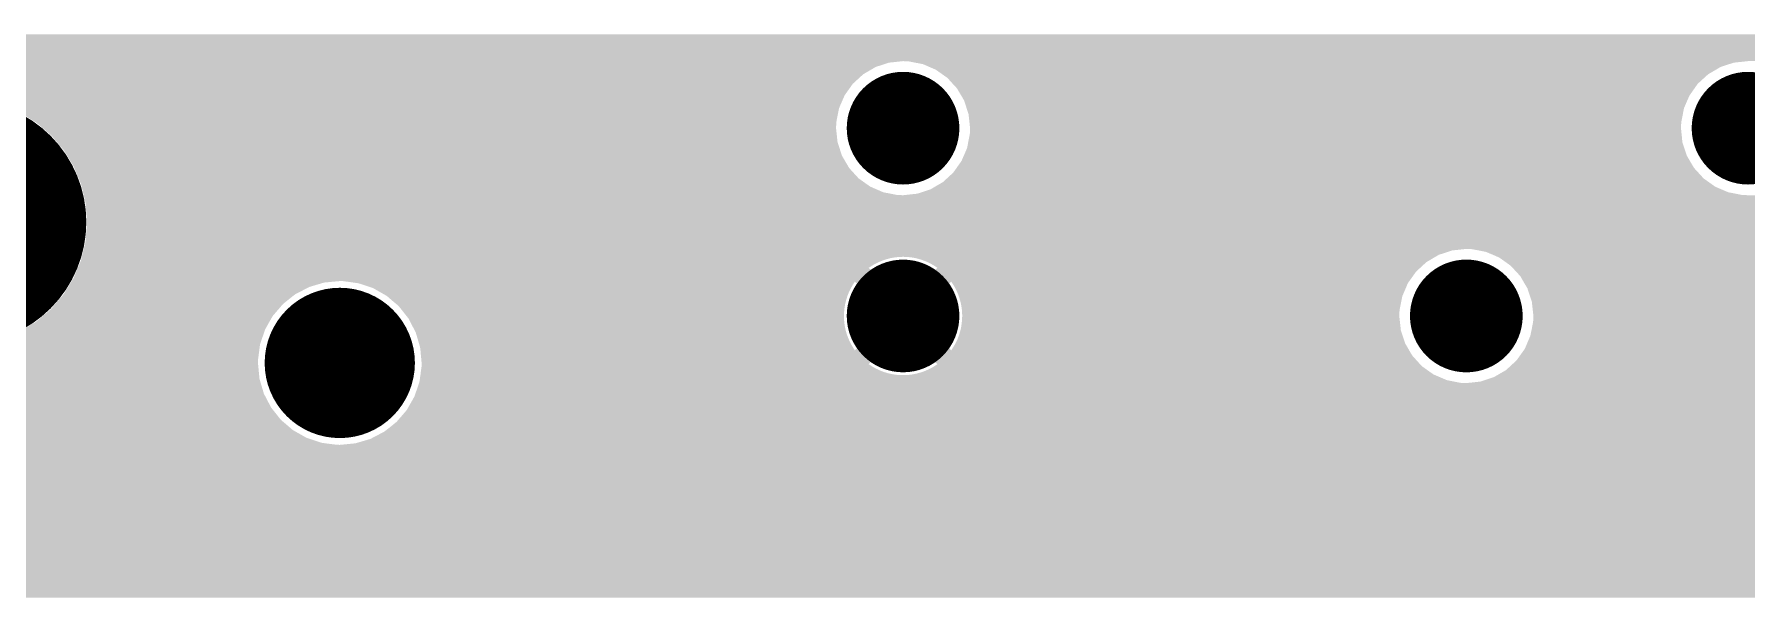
# Model space of a CAD drawing. Extents: x 295 to 953, y 10 to 290.
# Drawn here: x 699.68 to 718.79, y 137.12 to 143.41 of the extents above; entities that cross this region are included whole.
import ezdxf

# ---------------------------------------------------------------- set-up
doc = ezdxf.new("R2010")
doc.units = 0
doc.header["$LTSCALE"] = 5
doc.header["$MEASUREMENT"] = 0
doc.layers.get('0').update_dxf_attribs({"linetype": 'CONTINUOUS', "lineweight": 25})

msp = doc.modelspace()

# ---------------------------------------------------------------- linework, layer by layer
for points, const_width in [([(709.064, 142.358, 1), (709.692, 142.358, 1)], 0.629), ([(718.494, 142.358, 1), (719.122, 142.358, 1)], 0.629), ([(698.22, 141.31, 1), (699.582, 141.31, 1)], 1.362), ([(709.064, 140.263, 1), (709.692, 140.263, 1)], 0.629), ([(715.35, 140.263, 1), (715.979, 140.263, 1)], 0.629), ([(702.672, 139.739, 1), (703.511, 139.739, 1)], 0.838)]:
    msp.add_lwpolyline(points, format="xyb", close=True, dxfattribs=dict(const_width=const_width))
for points in [[(648.085, 143.309), (648.085, 143.406), (765.433, 143.309), (765.433, 143.406)], [(690.217, 143.291), (689.995, 143.309), (765.433, 143.291), (765.433, 143.309)], [(690.425, 143.24), (690.217, 143.291), (765.433, 143.24), (765.433, 143.291)], [(690.622, 143.157), (690.425, 143.24), (765.433, 143.157), (765.433, 143.24)], [(690.705, 143.106), (690.622, 143.157), (765.433, 143.106), (765.433, 143.157)], [(690.732, 143.089), (690.705, 143.106), (709.221, 143.089), (709.378, 143.106)], [(690.804, 143.045), (690.732, 143.089), (709.085, 143.045), (709.221, 143.089)], [(690.81, 143.04), (690.804, 143.045), (709.071, 143.04), (709.085, 143.045)], [(690.903, 142.96), (690.81, 143.04), (708.934, 142.96), (709.071, 143.04)], [(709.444, 143.103), (709.378, 143.106), (718.78, 143.103), (718.808, 143.106)], [(709.514, 143.089), (709.444, 143.103), (718.651, 143.089), (718.78, 143.103)], [(709.599, 143.073), (709.514, 143.089), (718.6, 143.073), (718.651, 143.089)], [(709.675, 143.04), (709.599, 143.073), (718.5, 143.04), (718.6, 143.073)], [(709.744, 143.01), (709.675, 143.04), (718.45, 143.01), (718.5, 143.04)], [(709.815, 142.96), (709.744, 143.01), (718.364, 142.96), (718.45, 143.01)], [(690.967, 142.905), (690.903, 142.96), (708.874, 142.905), (708.934, 142.96)], [(691.011, 142.853), (690.967, 142.905), (708.817, 142.853), (708.874, 142.905)], [(691.105, 142.742), (691.011, 142.853), (708.738, 142.742), (708.817, 142.853)], [(709.873, 142.919), (709.815, 142.96), (718.319, 142.919), (718.364, 142.96)], [(709.933, 142.853), (709.873, 142.919), (718.247, 142.853), (718.319, 142.919)], [(709.98, 142.802), (709.933, 142.853), (718.211, 142.802), (718.247, 142.853)], [(710.026, 142.724), (709.98, 142.802), (718.156, 142.724), (718.211, 142.802)], [(691.116, 142.724), (691.105, 142.742), (708.726, 142.724), (708.738, 142.742)], [(691.143, 142.681), (691.116, 142.724), (708.707, 142.681), (708.726, 142.724)], [(699.123, 142.663), (698.901, 142.681), (708.699, 142.663), (708.707, 142.681)], [(699.331, 142.612), (699.123, 142.663), (708.677, 142.612), (708.699, 142.663)], [(699.408, 142.579), (699.331, 142.612), (708.663, 142.579), (708.677, 142.612)], [(710.06, 142.666), (710.026, 142.724), (718.13, 142.666), (718.156, 142.724)], [(710.088, 142.579), (710.06, 142.666), (718.093, 142.579), (718.13, 142.666)], [(699.528, 142.529), (699.408, 142.579), (708.653, 142.529), (708.663, 142.579)], [(699.697, 142.424), (699.528, 142.529), (708.633, 142.424), (708.653, 142.529)], [(699.71, 142.416), (699.697, 142.424), (708.633, 142.416), (708.633, 142.424)], [(699.778, 142.358), (699.71, 142.416), (708.63, 142.358), (708.633, 142.416)], [(710.109, 142.515), (710.088, 142.579), (718.081, 142.515), (718.093, 142.579)], [(710.119, 142.424), (710.109, 142.515), (718.063, 142.424), (718.081, 142.515)], [(710.126, 142.358), (710.119, 142.424), (718.06, 142.358), (718.063, 142.424)], [(699.873, 142.276), (699.778, 142.358), (708.639, 142.276), (708.63, 142.358)], [(699.937, 142.201), (699.873, 142.276), (708.647, 142.201), (708.639, 142.276)], [(700.011, 142.113), (699.937, 142.201), (708.676, 142.113), (708.647, 142.201)], [(710.093, 142.137), (710.105, 142.201), (718.097, 142.137), (718.076, 142.201)], [(710.105, 142.201), (710.123, 142.292), (718.076, 142.201), (718.067, 142.292)], [(710.123, 142.292), (710.126, 142.358), (718.067, 142.292), (718.06, 142.358)], [(700.049, 142.051), (700.011, 142.113), (708.696, 142.051), (708.676, 142.113)], [(700.123, 141.93), (700.049, 142.051), (708.767, 141.93), (708.696, 142.051)], [(710.03, 141.992), (710.056, 142.051), (718.16, 141.992), (718.126, 142.051)], [(710.056, 142.051), (710.093, 142.137), (718.126, 142.051), (718.097, 142.137)], [(700.129, 141.914), (700.123, 141.93), (708.776, 141.914), (708.767, 141.93)], [(700.178, 141.797), (700.129, 141.914), (708.883, 141.797), (708.776, 141.914)], [(709.867, 141.797), (709.939, 141.863), (718.313, 141.797), (718.253, 141.863)], [(709.939, 141.863), (709.975, 141.914), (718.253, 141.863), (718.206, 141.914)], [(709.975, 141.914), (710.03, 141.992), (718.206, 141.914), (718.16, 141.992)], [(700.204, 141.732), (700.178, 141.797), (708.975, 141.732), (708.883, 141.797)], [(700.211, 141.706), (700.204, 141.732), (709.012, 141.706), (708.975, 141.732)], [(700.226, 141.643), (700.211, 141.706), (709.157, 141.643), (709.012, 141.706)], [(700.233, 141.613), (700.226, 141.643), (709.312, 141.613), (709.157, 141.643)], [(709.405, 141.613), (709.535, 141.627), (718.742, 141.613), (718.672, 141.627)], [(709.535, 141.627), (709.586, 141.643), (718.672, 141.627), (718.587, 141.643)], [(709.586, 141.643), (709.686, 141.676), (718.587, 141.643), (718.511, 141.676)], [(709.686, 141.676), (709.736, 141.706), (718.511, 141.676), (718.441, 141.706)], [(709.736, 141.706), (709.822, 141.756), (718.441, 141.706), (718.371, 141.756)], [(709.822, 141.756), (709.867, 141.797), (718.371, 141.756), (718.313, 141.797)], [(700.234, 141.61), (700.233, 141.613), (709.378, 141.61), (709.312, 141.613)], [(700.254, 141.524), (700.234, 141.61), (765.433, 141.524), (765.433, 141.61)], [(700.271, 141.31), (700.254, 141.524), (765.433, 141.31), (765.433, 141.524)], [(709.378, 141.61), (709.405, 141.613), (718.808, 141.61), (718.742, 141.613)], [(700.253, 141.088), (700.271, 141.31), (765.433, 141.088), (765.433, 141.31)], [(700.234, 141.011), (700.253, 141.088), (765.433, 141.011), (765.433, 141.088)], [(700.186, 140.842), (700.195, 140.863), (709.062, 140.842), (709.104, 140.863)], [(700.195, 140.863), (700.202, 140.88), (709.104, 140.863), (709.146, 140.88)], [(700.202, 140.881), (700.206, 140.896), (709.148, 140.881), (709.192, 140.896)], [(700.202, 140.88), (700.202, 140.881), (709.146, 140.88), (709.148, 140.881)], [(700.206, 140.896), (700.209, 140.908), (709.192, 140.896), (709.238, 140.908)], [(700.209, 140.908), (700.211, 140.916), (709.238, 140.908), (709.284, 140.916)], [(700.211, 140.916), (700.212, 140.921), (709.284, 140.916), (709.331, 140.921)], [(700.212, 140.923), (700.218, 140.945), (715.32, 140.923), (715.357, 140.945)], [(700.212, 140.921), (700.212, 140.923), (709.331, 140.921), (709.378, 140.923)], [(700.218, 140.945), (700.23, 140.994), (715.357, 140.945), (715.507, 140.994)], [(700.23, 140.994), (700.234, 141.011), (715.507, 140.994), (715.665, 141.011)], [(709.411, 140.922), (709.378, 140.923), (715.318, 140.922), (715.32, 140.923)], [(709.458, 140.918), (709.411, 140.922), (715.311, 140.918), (715.318, 140.922)], [(709.504, 140.911), (709.458, 140.918), (715.299, 140.911), (715.311, 140.918)], [(709.55, 140.9), (709.504, 140.911), (715.281, 140.9), (715.299, 140.911)], [(709.595, 140.886), (709.55, 140.9), (715.257, 140.886), (715.281, 140.9)], [(709.639, 140.869), (709.595, 140.886), (715.228, 140.869), (715.257, 140.886)], [(709.648, 140.865), (709.639, 140.869), (715.221, 140.865), (715.228, 140.869)], [(709.681, 140.849), (709.648, 140.865), (715.203, 140.849), (715.221, 140.865)], [(715.73, 141.008), (715.665, 141.011), (725.067, 141.008), (725.094, 141.011)], [(715.801, 140.994), (715.73, 141.008), (724.937, 140.994), (725.067, 141.008)], [(715.886, 140.977), (715.801, 140.994), (724.886, 140.977), (724.937, 140.994)], [(715.962, 140.945), (715.886, 140.977), (724.787, 140.945), (724.886, 140.977)], [(716.031, 140.915), (715.962, 140.945), (724.736, 140.915), (724.787, 140.945)], [(716.102, 140.865), (716.031, 140.915), (724.65, 140.865), (724.736, 140.915)], [(716.16, 140.823), (716.102, 140.865), (724.605, 140.823), (724.65, 140.865)], [(700.1, 140.652), (700.118, 140.681), (715.029, 140.652), (715.049, 140.681)], [(700.118, 140.681), (700.119, 140.683), (709.114, 140.681), (709.112, 140.683)], [(700.119, 140.683), (700.168, 140.8), (709.112, 140.683), (708.995, 140.8)], [(700.168, 140.8), (700.176, 140.818), (708.995, 140.8), (709.022, 140.818)], [(700.176, 140.818), (700.186, 140.842), (709.022, 140.818), (709.062, 140.842)], [(709.114, 140.681), (709.144, 140.698), (709.642, 140.681), (709.612, 140.698)], [(709.144, 140.698), (709.15, 140.701), (709.612, 140.698), (709.607, 140.701)], [(709.15, 140.701), (709.18, 140.716), (709.607, 140.701), (709.575, 140.716)], [(709.18, 140.716), (709.187, 140.718), (709.575, 140.716), (709.57, 140.718)], [(709.187, 140.718), (709.218, 140.731), (709.57, 140.718), (709.537, 140.731)], [(709.218, 140.731), (709.225, 140.733), (709.537, 140.731), (709.532, 140.733)], [(709.225, 140.733), (709.257, 140.742), (709.532, 140.733), (709.498, 140.742)], [(709.257, 140.742), (709.265, 140.744), (709.498, 140.742), (709.493, 140.744)], [(709.265, 140.744), (709.297, 140.75), (709.493, 140.744), (709.458, 140.75)], [(709.297, 140.75), (709.305, 140.751), (709.458, 140.75), (709.453, 140.751)], [(709.305, 140.751), (709.337, 140.755), (709.453, 140.751), (709.417, 140.755)], [(709.337, 140.755), (709.349, 140.756), (709.417, 140.755), (709.412, 140.756)], [(709.349, 140.756), (709.378, 140.757), (709.412, 140.756), (709.378, 140.757)], [(709.642, 140.681), (709.719, 140.758), (715.049, 140.681), (715.104, 140.758)], [(709.722, 140.826), (709.681, 140.849), (715.178, 140.826), (715.203, 140.849)], [(709.719, 140.758), (709.761, 140.8), (715.104, 140.758), (715.15, 140.8)], [(709.761, 140.8), (709.722, 140.826), (715.15, 140.8), (715.178, 140.826)], [(716.22, 140.758), (716.16, 140.823), (724.534, 140.758), (724.605, 140.823)], [(716.267, 140.707), (716.22, 140.758), (724.497, 140.707), (724.534, 140.758)], [(716.312, 140.629), (716.267, 140.707), (724.442, 140.629), (724.497, 140.707)], [(699.917, 140.397), (700.006, 140.501), (702.458, 140.397), (702.589, 140.501)], [(700.006, 140.501), (700.009, 140.505), (702.589, 140.501), (702.595, 140.505)], [(700.009, 140.505), (700.059, 140.586), (702.595, 140.505), (702.75, 140.586)], [(700.059, 140.586), (700.09, 140.636), (702.75, 140.586), (702.918, 140.636)], [(700.09, 140.636), (700.1, 140.652), (702.918, 140.636), (703.092, 140.652)], [(703.169, 140.646), (703.126, 140.652), (715.024, 140.646), (715.029, 140.652)], [(703.299, 140.628), (703.169, 140.646), (708.829, 140.628), (708.841, 140.646)], [(703.364, 140.607), (703.299, 140.628), (708.815, 140.607), (708.829, 140.628)], [(703.465, 140.573), (703.364, 140.607), (708.796, 140.573), (708.815, 140.607)], [(703.477, 140.566), (703.465, 140.573), (708.792, 140.566), (708.796, 140.573)], [(703.552, 140.523), (703.477, 140.566), (708.772, 140.523), (708.792, 140.566)], [(703.617, 140.486), (703.552, 140.523), (708.757, 140.486), (708.772, 140.523)], [(703.625, 140.479), (703.617, 140.486), (708.755, 140.479), (708.757, 140.486)], [(703.677, 140.434), (703.625, 140.479), (708.741, 140.434), (708.755, 140.479)], [(708.96, 140.527), (708.841, 140.646), (709.796, 140.527), (709.915, 140.646)], [(708.928, 140.466), (708.94, 140.491), (709.829, 140.466), (709.816, 140.491)], [(708.94, 140.491), (708.946, 140.503), (709.816, 140.491), (709.81, 140.503)], [(708.946, 140.503), (708.96, 140.527), (709.81, 140.503), (709.796, 140.527)], [(709.926, 140.631), (709.915, 140.646), (715.014, 140.631), (715.024, 140.646)], [(709.927, 140.629), (709.926, 140.631), (715.012, 140.629), (715.014, 140.631)], [(709.951, 140.591), (709.927, 140.629), (714.996, 140.591), (715.012, 140.629)], [(709.973, 140.549), (709.951, 140.591), (714.978, 140.549), (714.996, 140.591)], [(709.992, 140.506), (709.973, 140.549), (714.96, 140.506), (714.978, 140.549)], [(710, 140.484), (709.992, 140.506), (714.95, 140.484), (714.96, 140.506)], [(710.007, 140.462), (710, 140.484), (714.946, 140.462), (714.95, 140.484)], [(716.347, 140.57), (716.312, 140.629), (724.417, 140.57), (724.442, 140.629)], [(716.375, 140.484), (716.347, 140.57), (724.38, 140.484), (724.417, 140.57)], [(716.396, 140.42), (716.375, 140.484), (724.367, 140.42), (724.38, 140.484)], [(699.779, 140.264), (699.867, 140.338), (702.344, 140.264), (702.408, 140.338)], [(699.867, 140.338), (699.917, 140.397), (702.408, 140.338), (702.458, 140.397)], [(703.731, 140.389), (703.677, 140.434), (708.73, 140.389), (708.741, 140.434)], [(703.75, 140.372), (703.731, 140.389), (708.728, 140.372), (708.73, 140.389)], [(703.774, 140.342), (703.75, 140.372), (708.723, 140.342), (708.728, 140.372)], [(703.811, 140.295), (703.774, 140.342), (708.719, 140.295), (708.723, 140.342)], [(703.848, 140.248), (703.811, 140.295), (708.718, 140.248), (708.719, 140.295)], [(708.884, 140.269), (708.885, 140.297), (709.873, 140.269), (709.871, 140.297)], [(708.885, 140.297), (708.886, 140.31), (709.871, 140.297), (709.87, 140.31)], [(708.886, 140.31), (708.889, 140.337), (709.87, 140.31), (709.867, 140.337)], [(708.889, 140.337), (708.892, 140.35), (709.867, 140.337), (709.865, 140.35)], [(708.892, 140.35), (708.897, 140.377), (709.865, 140.35), (709.859, 140.377)], [(708.897, 140.377), (708.901, 140.39), (709.859, 140.377), (709.856, 140.39)], [(708.901, 140.39), (708.908, 140.416), (709.856, 140.39), (709.848, 140.416)], [(708.908, 140.416), (708.913, 140.429), (709.848, 140.416), (709.844, 140.429)], [(708.913, 140.429), (708.922, 140.454), (709.844, 140.429), (709.833, 140.454)], [(708.922, 140.454), (708.928, 140.466), (709.833, 140.454), (709.829, 140.466)], [(710.02, 140.417), (710.007, 140.462), (714.937, 140.417), (714.946, 140.462)], [(710.029, 140.371), (710.02, 140.417), (714.928, 140.371), (714.937, 140.417)], [(710.035, 140.328), (710.029, 140.371), (714.919, 140.328), (714.928, 140.371)], [(710.035, 140.324), (710.035, 140.328), (714.919, 140.324), (714.919, 140.328)], [(710.038, 140.277), (710.035, 140.324), (714.917, 140.277), (714.919, 140.324)], [(716.406, 140.328), (716.396, 140.42), (724.349, 140.328), (724.367, 140.42)], [(716.413, 140.263), (716.406, 140.328), (724.346, 140.263), (724.349, 140.328)], [(699.52, 140.088), (699.56, 140.112), (702.25, 140.088), (702.258, 140.112)], [(699.56, 140.112), (699.703, 140.2), (702.258, 140.112), (702.307, 140.2)], [(699.703, 140.2), (699.779, 140.264), (702.307, 140.2), (702.344, 140.264)], [(703.858, 140.236), (703.848, 140.248), (708.719, 140.236), (708.718, 140.248)], [(703.876, 140.201), (703.858, 140.236), (708.721, 140.201), (708.719, 140.236)], [(703.9, 140.155), (703.876, 140.201), (708.727, 140.155), (708.721, 140.201)], [(703.924, 140.108), (703.9, 140.155), (708.736, 140.108), (708.727, 140.155)], [(703.939, 140.08), (703.924, 140.108), (708.744, 140.08), (708.736, 140.108)], [(708.884, 140.256), (708.884, 140.269), (709.872, 140.256), (709.873, 140.269)], [(708.885, 140.228), (708.884, 140.256), (709.871, 140.228), (709.872, 140.256)], [(708.886, 140.215), (708.885, 140.228), (709.87, 140.215), (709.871, 140.228)], [(708.89, 140.188), (708.886, 140.215), (709.867, 140.188), (709.87, 140.215)], [(708.891, 140.175), (708.89, 140.188), (709.864, 140.175), (709.867, 140.188)], [(708.897, 140.148), (708.891, 140.175), (709.859, 140.148), (709.864, 140.175)], [(708.9, 140.135), (708.897, 140.148), (709.856, 140.135), (709.859, 140.148)], [(708.908, 140.109), (708.9, 140.135), (709.848, 140.109), (709.856, 140.135)], [(708.912, 140.096), (708.908, 140.109), (709.843, 140.096), (709.848, 140.109)], [(708.923, 140.071), (708.912, 140.096), (709.834, 140.071), (709.843, 140.096)], [(710.015, 140.091), (710.019, 140.105), (714.938, 140.091), (714.933, 140.105)], [(710.019, 140.105), (710.026, 140.137), (714.933, 140.105), (714.93, 140.137)], [(710.026, 140.137), (710.033, 140.183), (714.93, 140.137), (714.925, 140.183)], [(710.033, 140.183), (710.037, 140.23), (714.925, 140.183), (714.92, 140.23)], [(710.037, 140.23), (710.038, 140.263), (714.92, 140.23), (714.916, 140.263)], [(710.038, 140.263), (710.038, 140.277), (714.916, 140.263), (714.917, 140.277)], [(716.379, 140.042), (716.392, 140.105), (724.384, 140.042), (724.363, 140.105)], [(716.392, 140.105), (716.41, 140.197), (724.363, 140.105), (724.353, 140.197)], [(716.41, 140.197), (716.413, 140.263), (724.353, 140.197), (724.346, 140.263)], [(669.698, 139.849), (669.591, 139.94), (702.189, 139.849), (702.201, 139.94)], [(698.901, 139.94), (698.984, 139.946), (702.201, 139.94), (702.202, 139.946)], [(698.984, 139.946), (699.114, 139.957), (702.202, 139.946), (702.205, 139.957)], [(699.114, 139.957), (699.322, 140.006), (702.205, 139.957), (702.222, 140.006)], [(699.322, 140.006), (699.52, 140.088), (702.222, 140.006), (702.25, 140.088)], [(703.944, 140.063), (703.939, 140.08), (708.749, 140.063), (708.744, 140.08)], [(703.957, 140.019), (703.944, 140.063), (708.765, 140.019), (708.749, 140.063)], [(703.97, 139.976), (703.957, 140.019), (708.784, 139.976), (708.765, 140.019)], [(703.982, 139.934), (703.97, 139.976), (708.806, 139.934), (708.784, 139.976)], [(703.988, 139.913), (703.982, 139.934), (708.819, 139.913), (708.806, 139.934)], [(703.99, 139.894), (703.988, 139.913), (708.83, 139.894), (708.819, 139.913)], [(708.841, 139.879), (708.96, 139.998), (709.915, 139.879), (709.796, 139.998)], [(708.928, 140.059), (708.923, 140.071), (709.828, 140.059), (709.834, 140.071)], [(708.94, 140.034), (708.928, 140.059), (709.817, 140.034), (709.828, 140.059)], [(708.946, 140.022), (708.94, 140.034), (709.81, 140.022), (709.817, 140.034)], [(708.96, 139.999), (708.946, 140.022), (709.796, 139.999), (709.81, 140.022)], [(708.96, 139.998), (708.96, 139.999), (709.796, 139.998), (709.796, 139.999)], [(709.915, 139.879), (709.941, 139.919), (715.027, 139.879), (715.004, 139.919)], [(709.941, 139.919), (709.962, 139.955), (715.004, 139.919), (714.983, 139.955)], [(709.962, 139.955), (709.964, 139.96), (714.983, 139.955), (714.981, 139.96)], [(709.964, 139.96), (709.985, 140.002), (714.981, 139.96), (714.967, 140.002)], [(709.985, 140.002), (710.002, 140.046), (714.967, 140.002), (714.953, 140.046)], [(710.002, 140.046), (710.015, 140.091), (714.953, 140.046), (714.938, 140.091)], [(716.317, 139.896), (716.342, 139.955), (724.447, 139.896), (724.412, 139.955)], [(716.342, 139.955), (716.379, 140.042), (724.412, 139.955), (724.384, 140.042)], [(669.758, 139.773), (669.698, 139.849), (702.179, 139.773), (702.189, 139.849)], [(669.785, 139.739), (669.758, 139.773), (702.178, 139.739), (702.179, 139.773)], [(669.806, 139.712), (669.785, 139.739), (702.181, 139.712), (702.178, 139.739)], [(703.992, 139.879), (703.99, 139.894), (708.841, 139.879), (708.83, 139.894)], [(703.995, 139.844), (703.992, 139.879), (715.047, 139.844), (715.027, 139.879)], [(704.005, 139.739), (703.995, 139.844), (709.008, 139.739), (709.114, 139.844)], [(704.005, 139.725), (704.005, 139.739), (708.995, 139.725), (709.008, 139.739)], [(704.005, 139.704), (704.005, 139.725), (709.026, 139.704), (708.995, 139.725)], [(709.144, 139.827), (709.114, 139.844), (709.613, 139.827), (709.642, 139.844)], [(709.149, 139.824), (709.144, 139.827), (709.606, 139.824), (709.613, 139.827)], [(709.181, 139.809), (709.149, 139.824), (709.576, 139.809), (709.606, 139.824)], [(709.186, 139.807), (709.181, 139.809), (709.569, 139.807), (709.576, 139.809)], [(709.219, 139.795), (709.186, 139.807), (709.538, 139.795), (709.569, 139.807)], [(709.224, 139.793), (709.219, 139.795), (709.531, 139.793), (709.538, 139.795)], [(709.258, 139.783), (709.224, 139.793), (709.499, 139.783), (709.531, 139.793)], [(709.264, 139.782), (709.258, 139.783), (709.492, 139.782), (709.499, 139.783)], [(709.298, 139.775), (709.264, 139.782), (709.459, 139.775), (709.492, 139.782)], [(709.303, 139.774), (709.298, 139.775), (709.451, 139.774), (709.459, 139.775)], [(709.339, 139.77), (709.303, 139.774), (709.419, 139.77), (709.451, 139.774)], [(709.344, 139.769), (709.339, 139.77), (709.407, 139.769), (709.419, 139.77)], [(709.378, 139.768), (709.344, 139.769), (709.378, 139.768), (709.407, 139.769)], [(709.668, 139.819), (709.642, 139.844), (715.063, 139.819), (715.047, 139.844)], [(709.761, 139.725), (709.668, 139.819), (715.148, 139.725), (715.063, 139.819)], [(709.726, 139.702), (709.746, 139.715), (715.169, 139.702), (715.157, 139.715)], [(709.746, 139.715), (709.761, 139.725), (715.157, 139.715), (715.148, 139.725)], [(716.154, 139.702), (716.225, 139.767), (724.599, 139.702), (724.539, 139.767)], [(716.225, 139.767), (716.262, 139.819), (724.539, 139.767), (724.492, 139.819)], [(716.262, 139.819), (716.317, 139.896), (724.492, 139.819), (724.447, 139.896)], [(669.883, 139.565), (669.806, 139.712), (702.195, 139.565), (702.181, 139.712)], [(669.887, 139.556), (669.883, 139.565), (702.197, 139.556), (702.195, 139.565)], [(669.934, 139.397), (669.887, 139.556), (702.244, 139.397), (702.197, 139.556)], [(703.977, 139.517), (703.981, 139.531), (715.599, 139.517), (715.529, 139.531)], [(703.981, 139.531), (703.984, 139.548), (715.529, 139.531), (715.444, 139.548)], [(703.984, 139.548), (703.991, 139.603), (715.444, 139.548), (715.316, 139.603)], [(703.991, 139.603), (703.992, 139.607), (709.346, 139.603), (709.299, 139.607)], [(703.991, 139.603), (703.991, 139.603), (709.393, 139.603), (709.346, 139.603)], [(703.992, 139.607), (703.993, 139.615), (709.299, 139.607), (709.252, 139.615)], [(703.993, 139.615), (703.994, 139.625), (709.252, 139.615), (709.206, 139.625)], [(703.994, 139.625), (703.996, 139.639), (709.206, 139.625), (709.161, 139.639)], [(703.996, 139.639), (703.998, 139.656), (709.161, 139.639), (709.118, 139.656)], [(703.998, 139.656), (704.001, 139.676), (709.118, 139.656), (709.075, 139.676)], [(704.001, 139.676), (704.004, 139.699), (709.075, 139.676), (709.034, 139.699)], [(704.004, 139.699), (704.005, 139.704), (709.034, 139.699), (709.026, 139.704)], [(709.393, 139.603), (709.439, 139.605), (715.316, 139.603), (715.31, 139.605)], [(709.439, 139.605), (709.478, 139.61), (715.31, 139.605), (715.298, 139.61)], [(709.478, 139.61), (709.486, 139.611), (715.298, 139.61), (715.297, 139.611)], [(709.486, 139.611), (709.532, 139.621), (715.297, 139.611), (715.284, 139.621)], [(709.532, 139.621), (709.578, 139.633), (715.284, 139.621), (715.266, 139.633)], [(709.578, 139.633), (709.622, 139.649), (715.266, 139.633), (715.244, 139.649)], [(709.622, 139.649), (709.665, 139.668), (715.244, 139.649), (715.217, 139.668)], [(709.665, 139.668), (709.707, 139.69), (715.217, 139.668), (715.186, 139.69)], [(709.707, 139.69), (709.726, 139.702), (715.186, 139.69), (715.169, 139.702)], [(715.692, 139.517), (715.822, 139.531), (725.028, 139.517), (724.958, 139.531)], [(715.822, 139.531), (715.873, 139.548), (724.958, 139.531), (724.873, 139.548)], [(715.873, 139.548), (715.972, 139.581), (724.873, 139.548), (724.797, 139.581)], [(715.972, 139.581), (716.023, 139.61), (724.797, 139.581), (724.728, 139.61)], [(716.023, 139.61), (716.109, 139.66), (724.728, 139.61), (724.657, 139.66)], [(716.109, 139.66), (716.154, 139.702), (724.657, 139.66), (724.599, 139.702)], [(669.937, 139.389), (669.934, 139.397), (702.248, 139.389), (702.244, 139.397)], [(669.951, 139.242), (669.937, 139.389), (702.325, 139.242), (702.248, 139.389)], [(703.839, 139.213), (703.925, 139.365), (765.433, 139.213), (765.433, 139.365)], [(703.925, 139.365), (703.976, 139.514), (765.433, 139.365), (765.433, 139.514)], [(703.976, 139.514), (703.977, 139.517), (715.665, 139.514), (715.599, 139.517)], [(715.665, 139.514), (715.692, 139.517), (725.094, 139.514), (725.028, 139.517)], [(669.943, 139.105), (669.953, 139.18), (702.433, 139.105), (702.374, 139.18)], [(669.953, 139.215), (669.951, 139.242), (702.346, 139.215), (702.325, 139.242)], [(669.953, 139.18), (669.953, 139.215), (702.374, 139.18), (702.346, 139.215)], [(703.725, 139.081), (703.839, 139.213), (765.433, 139.081), (765.433, 139.213)], [(669.895, 138.905), (669.924, 138.991), (702.718, 138.905), (702.566, 138.991)], [(669.924, 138.991), (669.929, 139.007), (702.566, 138.991), (702.548, 139.007)], [(669.929, 139.007), (669.943, 139.105), (702.548, 139.007), (702.433, 139.105)], [(703.515, 138.934), (703.588, 138.972), (735.075, 138.934), (735.148, 138.972)], [(703.588, 138.972), (703.642, 139.014), (735.148, 138.972), (735.23, 139.014)], [(703.642, 139.014), (703.704, 139.064), (735.23, 139.014), (735.398, 139.064)], [(703.704, 139.064), (703.725, 139.081), (735.398, 139.064), (735.571, 139.081)], [(703.725, 139.081), (703.725, 139.081), (735.571, 139.081), (735.572, 139.081)], [(669.789, 138.692), (669.864, 138.825), (734.824, 138.692), (734.938, 138.825)], [(669.864, 138.825), (669.865, 138.826), (703.092, 138.825), (703.057, 138.826)], [(669.865, 138.826), (669.874, 138.841), (703.057, 138.826), (702.94, 138.841)], [(669.874, 138.841), (669.876, 138.849), (702.94, 138.841), (702.884, 138.849)], [(669.876, 138.849), (669.895, 138.905), (702.884, 138.849), (702.718, 138.905)], [(703.093, 138.825), (703.266, 138.842), (734.938, 138.825), (734.959, 138.842)], [(703.266, 138.842), (703.433, 138.891), (734.959, 138.842), (735.021, 138.891)], [(703.433, 138.891), (703.515, 138.934), (735.021, 138.891), (735.075, 138.934)], [(669.673, 138.557), (669.787, 138.689), (734.747, 138.557), (734.823, 138.689)], [(669.787, 138.689), (669.789, 138.692), (734.823, 138.689), (734.824, 138.692)], [(669.395, 138.375), (669.537, 138.448), (734.682, 138.375), (734.707, 138.448)], [(669.537, 138.448), (669.653, 138.54), (734.707, 138.448), (734.738, 138.54)], [(669.653, 138.54), (669.673, 138.557), (734.738, 138.54), (734.747, 138.557)], [(648.085, 138.202), (648.085, 138.301), (734.659, 138.202), (734.672, 138.301)], [(648.085, 138.167), (648.085, 138.202), (734.658, 138.167), (734.659, 138.202)], [(669.04, 138.301), (669.214, 138.318), (734.672, 138.301), (734.674, 138.318)], [(669.214, 138.318), (669.381, 138.367), (734.674, 138.318), (734.681, 138.367)], [(669.381, 138.367), (669.395, 138.375), (734.681, 138.367), (734.682, 138.375)], [(648.085, 137.993), (648.085, 138.167), (734.675, 137.993), (734.658, 138.167)], [(648.085, 137.825), (648.085, 137.993), (734.724, 137.825), (734.675, 137.993)], [(648.085, 137.67), (648.085, 137.825), (734.805, 137.67), (734.724, 137.825)], [(648.085, 137.533), (648.085, 137.67), (734.914, 137.533), (734.805, 137.67)], [(648.085, 137.42), (648.085, 137.533), (735.046, 137.42), (734.914, 137.533)], [(648.085, 137.333), (648.085, 137.42), (735.198, 137.333), (735.046, 137.42)], [(648.085, 137.33), (648.085, 137.333), (735.209, 137.33), (735.198, 137.333)], [(648.085, 137.329), (648.085, 137.33), (735.21, 137.329), (735.209, 137.33)], [(648.107, 137.277), (648.085, 137.329), (735.364, 137.277), (735.21, 137.329)], [(648.116, 137.254), (648.107, 137.277), (735.537, 137.254), (735.364, 137.277)], [(648.117, 137.253), (648.116, 137.254), (735.572, 137.253), (735.537, 137.254)], [(648.147, 137.18), (648.117, 137.253), (764.532, 137.18), (764.709, 137.253)], [(648.293, 137.119), (648.147, 137.18), (764.385, 137.119), (764.531, 137.18)], [(648.147, 137.18), (648.147, 137.18), (764.531, 137.18), (764.532, 137.18)]]:
    msp.add_solid(points)

doc.saveas('drawing.dxf')
